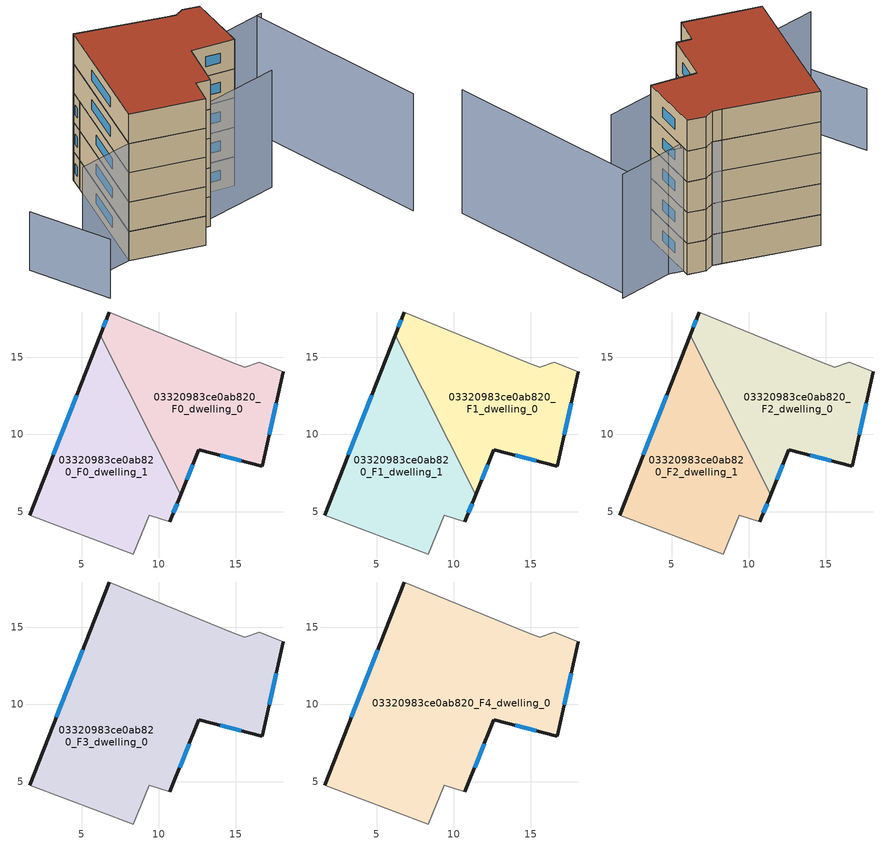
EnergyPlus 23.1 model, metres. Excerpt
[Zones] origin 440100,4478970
03320983ce0ab820_F0_dwelling_0
 floor ground (EU_floor_Construction): 16.69,7.93 18.07,14.05 16.49,14.66 15.58,14.33 14.79,14.64 6.79,17.92 6.21,16.42 11.42,6.08 12.6,9.01 z0
 wall outside (EU_wall_Construction): 6.21,16.42 6.79,17.92 / 18.07,14.05 16.69,7.93 12.6,9.01 11.42,6.08 z0:3
 wall adiabatic (EU_wall_Construction): 6.79,17.92 14.79,14.64 15.58,14.33 16.49,14.66 18.07,14.05 z0:3
 wall to 03320983ce0ab820_F0_dwelling_1 (EU_wall_Construction): 11.42,6.08 6.21,16.42 z0:3
 window (EU_Window_Construction): 6.4,16.92 6.6,17.42 / 17.61,12.01 17.16,9.98 / 15.32,8.29 13.97,8.65 / 12.2,8.03 11.81,7.06 z1:2
03320983ce0ab820_F0_dwelling_1
 floor ground (EU_floor_Construction): 10.72,4.34 11.42,6.08 6.21,16.42 1.64,4.77 8.35,2.25 9.39,4.76 z0
 wall outside (EU_wall_Construction): 1.64,4.77 6.21,16.42 / 11.42,6.08 10.72,4.34 z0:3
 wall adiabatic (EU_wall_Construction): 10.72,4.34 9.39,4.76 8.35,2.25 1.64,4.77 z0:3
 window (EU_Window_Construction): 3.16,8.67 4.68,12.53 / 11.19,5.5 10.95,4.92 z1:2
03320983ce0ab820_F1_dwelling_0
 floor to 03320983ce0ab820_F0_dwelling_0 (EU_floor_Construction): 16.69,7.93 18.07,14.05 16.49,14.66 15.58,14.33 14.79,14.64 6.79,17.92 6.21,16.42 11.42,6.08 12.6,9.01 z3
 wall outside (EU_wall_Construction): 6.21,16.42 6.79,17.92 / 18.07,14.05 16.69,7.93 12.6,9.01 11.42,6.08 z3:6
 wall adiabatic (EU_wall_Construction): 6.79,17.92 14.79,14.64 15.58,14.33 16.49,14.66 18.07,14.05 z3:6
 wall to 03320983ce0ab820_F1_dwelling_1 (EU_wall_Construction): 11.42,6.08 6.21,16.42 z3:6
 window (EU_Window_Construction): 6.4,16.92 6.6,17.42 / 17.61,12.01 17.16,9.98 / 15.32,8.29 13.97,8.65 / 12.2,8.03 11.81,7.06 z4:5
03320983ce0ab820_F1_dwelling_1
 floor to 03320983ce0ab820_F0_dwelling_1 (EU_floor_Construction): 10.72,4.34 11.42,6.08 6.21,16.42 1.63,4.77 8.35,2.25 9.39,4.76 z3
 wall outside (EU_wall_Construction): 1.64,4.77 6.21,16.42 / 11.42,6.08 10.72,4.34 z3:6
 wall adiabatic (EU_wall_Construction): 10.72,4.34 9.39,4.76 8.35,2.25 1.64,4.77 z3:6
 window (EU_Window_Construction): 3.16,8.67 4.68,12.53 / 11.19,5.5 10.95,4.92 z4:5
03320983ce0ab820_F2_dwelling_0
 floor to 03320983ce0ab820_F1_dwelling_0 (EU_floor_Construction): 16.69,7.93 18.07,14.05 16.49,14.66 15.58,14.33 14.79,14.64 6.79,17.92 6.21,16.42 11.42,6.08 12.6,9.01 z6
 wall outside (EU_wall_Construction): 6.21,16.42 6.79,17.92 / 18.07,14.05 16.69,7.93 12.6,9.01 11.42,6.08 z6:9
 wall adiabatic (EU_wall_Construction): 6.79,17.92 14.79,14.64 15.58,14.33 16.49,14.66 18.07,14.05 z6:9
 wall to 03320983ce0ab820_F2_dwelling_1 (EU_wall_Construction): 11.42,6.08 6.21,16.42 z6:9
 window (EU_Window_Construction): 6.4,16.92 6.6,17.42 / 17.61,12.01 17.16,9.98 / 15.32,8.29 13.97,8.65 / 12.2,8.03 11.81,7.06 z7:8
03320983ce0ab820_F2_dwelling_1
 floor to 03320983ce0ab820_F1_dwelling_1 (EU_floor_Construction): 10.72,4.34 11.42,6.08 6.21,16.42 1.63,4.77 8.35,2.25 9.39,4.76 z6
 wall outside (EU_wall_Construction): 1.64,4.77 6.21,16.42 / 11.42,6.08 10.72,4.34 z6:9
 wall adiabatic (EU_wall_Construction): 10.72,4.34 9.39,4.76 8.35,2.25 1.64,4.77 z6:9
 window (EU_Window_Construction): 3.16,8.67 4.68,12.53 / 11.19,5.5 10.95,4.92 z7:8
03320983ce0ab820_F3_dwelling_0
 floor to 03320983ce0ab820_F2_dwelling_0 (EU_floor_Construction): 16.69,7.93 18.07,14.05 16.49,14.66 15.58,14.33 14.79,14.64 6.79,17.92 6.21,16.42 11.42,6.08 12.6,9.01 z9
 floor to 03320983ce0ab820_F2_dwelling_1 (EU_floor_Construction): 10.72,4.34 11.42,6.08 6.21,16.42 1.63,4.77 8.35,2.25 9.39,4.76 z9
 wall outside (EU_wall_Construction): 18.07,14.05 16.69,7.93 12.6,9.01 10.72,4.34 / 1.64,4.77 6.79,17.92 z9:12
 wall adiabatic (EU_wall_Construction): 10.72,4.34 9.39,4.76 8.35,2.25 1.64,4.77 / 6.79,17.92 14.79,14.64 15.58,14.33 16.49,14.66 18.07,14.05 z9:12
 window (EU_Window_Construction): 17.61,12.01 17.16,9.98 / 15.32,8.29 13.97,8.65 / 11.97,7.45 11.35,5.9 / 3.36,9.16 5.07,13.52 z10:11
03320983ce0ab820_F4_dwelling_0
 floor to 03320983ce0ab820_F3_dwelling_0 (EU_floor_Construction): 16.69,7.93 18.07,14.05 16.49,14.66 15.58,14.33 14.79,14.64 6.79,17.92 1.63,4.77 8.35,2.25 9.39,4.76 10.72,4.34 12.6,9.01 z12
 wall outside (EU_wall_Construction): 18.07,14.05 16.69,7.93 12.6,9.01 10.72,4.34 / 1.64,4.77 6.79,17.92 z12:15
 wall adiabatic (EU_wall_Construction): 10.72,4.34 9.39,4.76 8.35,2.25 1.64,4.77 / 6.79,17.92 14.79,14.64 15.58,14.33 16.49,14.66 18.07,14.05 z12:15
 window (EU_Window_Construction): 17.61,12.01 17.16,9.98 / 15.32,8.29 13.97,8.65 / 11.97,7.45 11.35,5.9 / 3.36,9.16 5.07,13.52 z13:14
 roof outside (EU_roof_Construction): 16.49,14.66 18.07,14.05 16.69,7.93 12.6,9.01 10.72,4.34 9.39,4.76 8.35,2.25 1.64,4.77 6.79,17.92 14.79,14.64 15.58,14.33 z15
shading: -5.87,9.31 -3.62,1.24 z0:6; -3.94,4.5 18.99,5.62 / 15.23,12.69 24.47,13.27 / 25.64,-5.42 23.93,13.22 / 19.26,12.9 6.74,17.79 z0:12
[Building]
EU S2 Campaign: North Axis=0; Terrain=City; Solar Distribution=FullExterior
[Site:Location]
Madrid: Latitude=40.5; Longitude=-3.5; Time Zone=1; Elevation=609
[SizingPeriod:WeatherFileDays]
AnnualSizingPeriod: Begin Month=1; Begin Day of Month=1; End Month=12; End Day of Month=31; Day of Week for Start Day=Monday; Use Weather File Daylight Saving Period=No; Use Weather File Rain and Snow Indicators=No
[MATERIAL]
EU_InternalMass_Material: Roughness=MediumRough; Thickness=0.1; Conductivity=1; Density=1800; Specific Heat=900; Thermal Absorptance=0.9; Solar Absorptance=0.7; Visible Absorptance=0.7
[MATERIAL:NOMASS] Roughness=MediumRough; Thermal Absorptance=0.9; Solar Absorptance=0.7; Visible Absorptance=0.7
Name | Thermal Resistance
EU_wall_NoMass | 0.459673
EU_roof_NoMass | 0.495815
EU_floor_NoMass | 0.788942
[WINDOWMATERIAL:SIMPLEGLAZINGSYSTEM]
EU_Window_SimpleGlazing: UFactor=4.26103; Solar Heat Gain Coefficient=0.85; Visible Transmittance=0.85
[CONSTRUCTION]
EU_wall_Construction: EU_wall_NoMass
EU_roof_Construction: EU_roof_NoMass
EU_floor_Construction: EU_floor_NoMass
EU_InternalMass_Construction: EU_InternalMass_Material
EU_Window_Construction: EU_Window_SimpleGlazing
[ZONE] Type=1; Multiplier=1; Ceiling Height=autocalculate; Floor Area=autocalculate; Part of Total Floor Area=Yes
Name | Volume
03320983ce0ab820_F0_dwelling_0; 03320983ce0ab820_F1_dwelling_0; 03320983ce0ab820_F2_dwelling_0 | 210.575
03320983ce0ab820_F3_dwelling_0 | 421.154
03320983ce0ab820_F4_dwelling_0 | 421.155
03320983ce0ab820_F0_dwelling_1 | 210.578
03320983ce0ab820_F1_dwelling_1; 03320983ce0ab820_F2_dwelling_1 | 210.579
[INTERNALMASS] Construction=EU_InternalMass_Construction
Name | Zone or ZoneList | Surface Area
03320983ce0ab820_F0_dwelling_0_EU_InternalMass | 03320983ce0ab820_F0_dwelling_0 | 70.1915
03320983ce0ab820_F0_dwelling_1_EU_InternalMass | 03320983ce0ab820_F0_dwelling_1 | 70.1906
03320983ce0ab820_F1_dwelling_0_EU_InternalMass | 03320983ce0ab820_F1_dwelling_0 | 70.1915
03320983ce0ab820_F1_dwelling_1_EU_InternalMass | 03320983ce0ab820_F1_dwelling_1 | 70.1906
03320983ce0ab820_F2_dwelling_0_EU_InternalMass | 03320983ce0ab820_F2_dwelling_0 | 70.1915
03320983ce0ab820_F2_dwelling_1_EU_InternalMass | 03320983ce0ab820_F2_dwelling_1 | 70.1906
03320983ce0ab820_F3_dwelling_0_EU_InternalMass | 03320983ce0ab820_F3_dwelling_0 | 140.385
03320983ce0ab820_F4_dwelling_0_EU_InternalMass | 03320983ce0ab820_F4_dwelling_0 | 140.385
[OTHEREQUIPMENT] Fuel Type=Electricity; Design Level Calculation Method=Watts/Area; Power per Zone Floor Area=1; Fraction Latent=0; Fraction Radiant=0; Fraction Lost=0; Carbon Dioxide Generation Rate=0; EndUse Subcategory=EU_Step8_InternalGains
Name | Zone or ZoneList or Space or SpaceList | Schedule
EU_Step8_InternalGain_03320983ce0ab820_F0_dwelling_0_f000 | 03320983ce0ab820_F0_dwelling_0 | EU_Step8_GainSchedule_03320983ce0ab820_F0_dwelling_0_f000
EU_Step8_InternalGain_03320983ce0ab820_F0_dwelling_1_f000 | 03320983ce0ab820_F0_dwelling_1 | EU_Step8_GainSchedule_03320983ce0ab820_F0_dwelling_1_f000
EU_Step8_InternalGain_03320983ce0ab820_F1_dwelling_0_f000 | 03320983ce0ab820_F1_dwelling_0 | EU_Step8_GainSchedule_03320983ce0ab820_F1_dwelling_0_f000
EU_Step8_InternalGain_03320983ce0ab820_F1_dwelling_1_f000 | 03320983ce0ab820_F1_dwelling_1 | EU_Step8_GainSchedule_03320983ce0ab820_F1_dwelling_1_f000
EU_Step8_InternalGain_03320983ce0ab820_F2_dwelling_0_f000 | 03320983ce0ab820_F2_dwelling_0 | EU_Step8_GainSchedule_03320983ce0ab820_F2_dwelling_0_f000
EU_Step8_InternalGain_03320983ce0ab820_F2_dwelling_1_f000 | 03320983ce0ab820_F2_dwelling_1 | EU_Step8_GainSchedule_03320983ce0ab820_F2_dwelling_1_f000
EU_Step8_InternalGain_03320983ce0ab820_F3_dwelling_0_f000 | 03320983ce0ab820_F3_dwelling_0 | EU_Step8_GainSchedule_03320983ce0ab820_F3_dwelling_0_f000
EU_Step8_InternalGain_03320983ce0ab820_F4_dwelling_0_f000 | 03320983ce0ab820_F4_dwelling_0 | EU_Step8_GainSchedule_03320983ce0ab820_F4_dwelling_0_f000
[ZONEVENTILATION:DESIGNFLOWRATE] Schedule=EU_AlwaysOn; Design Flow Rate Calculation Method=AirChanges/Hour; Air Changes per Hour=0.719161; Ventilation Type=Natural; Fan Pressure Rise=0; Fan Total Efficiency=1; Constant Term Coefficient=1; Temperature Term Coefficient=0; Velocity Term Coefficient=0; Velocity Squared Term Coefficient=0; Minimum Indoor Temperature=-100; Maximum Indoor Temperature=100; Delta Temperature=-100; Minimum Outdoor Temperature=-100; Maximum Outdoor Temperature=100; Maximum Wind Speed=40
Name | Zone or ZoneList or Space or SpaceList
EU_ConstantAir_03320983ce0ab820_F0_dwelling_0 | 03320983ce0ab820_F0_dwelling_0
EU_ConstantAir_03320983ce0ab820_F0_dwelling_1 | 03320983ce0ab820_F0_dwelling_1
EU_ConstantAir_03320983ce0ab820_F1_dwelling_0 | 03320983ce0ab820_F1_dwelling_0
EU_ConstantAir_03320983ce0ab820_F1_dwelling_1 | 03320983ce0ab820_F1_dwelling_1
EU_ConstantAir_03320983ce0ab820_F2_dwelling_0 | 03320983ce0ab820_F2_dwelling_0
EU_ConstantAir_03320983ce0ab820_F2_dwelling_1 | 03320983ce0ab820_F2_dwelling_1
EU_ConstantAir_03320983ce0ab820_F3_dwelling_0 | 03320983ce0ab820_F3_dwelling_0
EU_ConstantAir_03320983ce0ab820_F4_dwelling_0 | 03320983ce0ab820_F4_dwelling_0
[HVACTEMPLATE:THERMOSTAT] Constant Heating Setpoint=20; Constant Cooling Setpoint=50
EU_HeatOnly_03320983ce0ab820_F0_dwelling_0; EU_HeatOnly_03320983ce0ab820_F0_dwelling_1; EU_HeatOnly_03320983ce0ab820_F1_dwelling_0; EU_HeatOnly_03320983ce0ab820_F1_dwelling_1; EU_HeatOnly_03320983ce0ab820_F2_dwelling_0; EU_HeatOnly_03320983ce0ab820_F2_dwelling_1; EU_HeatOnly_03320983ce0ab820_F3_dwelling_0; EU_HeatOnly_03320983ce0ab820_F4_dwelling_0
[HVACTEMPLATE:ZONE:IDEALLOADSAIRSYSTEM] System Availability Schedule=EU_AlwaysOn; Maximum Heating Supply Air Temperature=50; Minimum Cooling Supply Air Temperature=13; Maximum Heating Supply Air Humidity Ratio=0.0156; Minimum Cooling Supply Air Humidity Ratio=0.0077; Heating Limit=NoLimit; Cooling Limit=NoLimit; Heating Availability Schedule=EU_AlwaysOn; Cooling Availability Schedule=EU_CoolingOff; Dehumidification Control Type=ConstantSensibleHeatRatio; Cooling Sensible Heat Ratio=0.7; Dehumidification Setpoint=60; Humidification Control Type=None; Humidification Setpoint=30; Outdoor Air Method=None; Outdoor Air Flow Rate per Person=0.00944; Outdoor Air Flow Rate per Zone Floor Area=0; Outdoor Air Flow Rate per Zone=0; Demand Controlled Ventilation Type=None; Outdoor Air Economizer Type=NoEconomizer; Heat Recovery Type=None; Sensible Heat Recovery Effectiveness=0.7; Latent Heat Recovery Effectiveness=0.65
Name | Template Thermostat
03320983ce0ab820_F0_dwelling_0 | EU_HeatOnly_03320983ce0ab820_F0_dwelling_0
03320983ce0ab820_F0_dwelling_1 | EU_HeatOnly_03320983ce0ab820_F0_dwelling_1
03320983ce0ab820_F1_dwelling_0 | EU_HeatOnly_03320983ce0ab820_F1_dwelling_0
03320983ce0ab820_F1_dwelling_1 | EU_HeatOnly_03320983ce0ab820_F1_dwelling_1
03320983ce0ab820_F2_dwelling_0 | EU_HeatOnly_03320983ce0ab820_F2_dwelling_0
03320983ce0ab820_F2_dwelling_1 | EU_HeatOnly_03320983ce0ab820_F2_dwelling_1
03320983ce0ab820_F3_dwelling_0 | EU_HeatOnly_03320983ce0ab820_F3_dwelling_0
03320983ce0ab820_F4_dwelling_0 | EU_HeatOnly_03320983ce0ab820_F4_dwelling_0
[SIZING:ZONE] Zone Cooling Design Supply Air Temperature Input Method=SupplyAirTemperature; Zone Cooling Design Supply Air Temperature=13; Zone Heating Design Supply Air Temperature Input Method=SupplyAirTemperature; Zone Heating Design Supply Air Temperature=50; Zone Cooling Design Supply Air Humidity Ratio=0.008; Zone Heating Design Supply Air Humidity Ratio=0.008; Cooling Design Air Flow Method=DesignDay; Cooling Design Air Flow Rate=0; Cooling Minimum Air Flow per Zone Floor Area=0.000762; Cooling Minimum Air Flow=0; Cooling Minimum Air Flow Fraction=0.2; Heating Design Air Flow Method=DesignDay; Heating Design Air Flow Rate=0; Heating Maximum Air Flow per Zone Floor Area=0.002032; Heating Maximum Air Flow=0.141576; Heating Maximum Air Flow Fraction=0.3; Account for Dedicated Outdoor Air System=No; Dedicated Outdoor Air System Control Strategy=NeutralSupplyAir; Dedicated Outdoor Air Low Setpoint Temperature for Design=autosize; Dedicated Outdoor Air High Setpoint Temperature for Design=autosize; Zone Load Sizing Method=Sensible Load Only No Latent Load; Zone Latent Cooling Design Supply Air Humidity Ratio Input Method=HumidityRatioDifference; Zone Cooling Design Supply Air Humidity Ratio Difference=0.005; Zone Latent Heating Design Supply Air Humidity Ratio Input Method=HumidityRatioDifference; Zone Humidification Design Supply Air Humidity Ratio Difference=0.005
03320983ce0ab820_F0_dwelling_0; 03320983ce0ab820_F0_dwelling_1; 03320983ce0ab820_F1_dwelling_0; 03320983ce0ab820_F1_dwelling_1; 03320983ce0ab820_F2_dwelling_0; 03320983ce0ab820_F2_dwelling_1; 03320983ce0ab820_F3_dwelling_0; 03320983ce0ab820_F4_dwelling_0
[SCHEDULE:CONSTANT]
Name | Hourly Value
EU_AlwaysOn | 1
EU_CoolingOff | 0
[SCHEDULE:FILE] Column Number=1; Rows to Skip at Top=0; Number of Hours of Data=8760; Column Separator=Comma; Interpolate to Timestep=No; Minutes per Item=60; Adjust Schedule for Daylight Savings=Yes
Name | File
EU_Step8_GainSchedule_03320983ce0ab820_F0_dwelling_0_f000 | ../../schedules/03320983ce0ab820/03320983ce0ab820_F0_dwelling_0_f000_gain.csv
EU_Step8_GainSchedule_03320983ce0ab820_F0_dwelling_1_f000 | ../../schedules/03320983ce0ab820/03320983ce0ab820_F0_dwelling_1_f000_gain.csv
EU_Step8_GainSchedule_03320983ce0ab820_F1_dwelling_0_f000 | ../../schedules/03320983ce0ab820/03320983ce0ab820_F1_dwelling_0_f000_gain.csv
EU_Step8_GainSchedule_03320983ce0ab820_F1_dwelling_1_f000 | ../../schedules/03320983ce0ab820/03320983ce0ab820_F1_dwelling_1_f000_gain.csv
EU_Step8_GainSchedule_03320983ce0ab820_F2_dwelling_0_f000 | ../../schedules/03320983ce0ab820/03320983ce0ab820_F2_dwelling_0_f000_gain.csv
EU_Step8_GainSchedule_03320983ce0ab820_F2_dwelling_1_f000 | ../../schedules/03320983ce0ab820/03320983ce0ab820_F2_dwelling_1_f000_gain.csv
EU_Step8_GainSchedule_03320983ce0ab820_F3_dwelling_0_f000 | ../../schedules/03320983ce0ab820/03320983ce0ab820_F3_dwelling_0_f000_gain.csv
EU_Step8_GainSchedule_03320983ce0ab820_F4_dwelling_0_f000 | ../../schedules/03320983ce0ab820/03320983ce0ab820_F4_dwelling_0_f000_gain.csv
